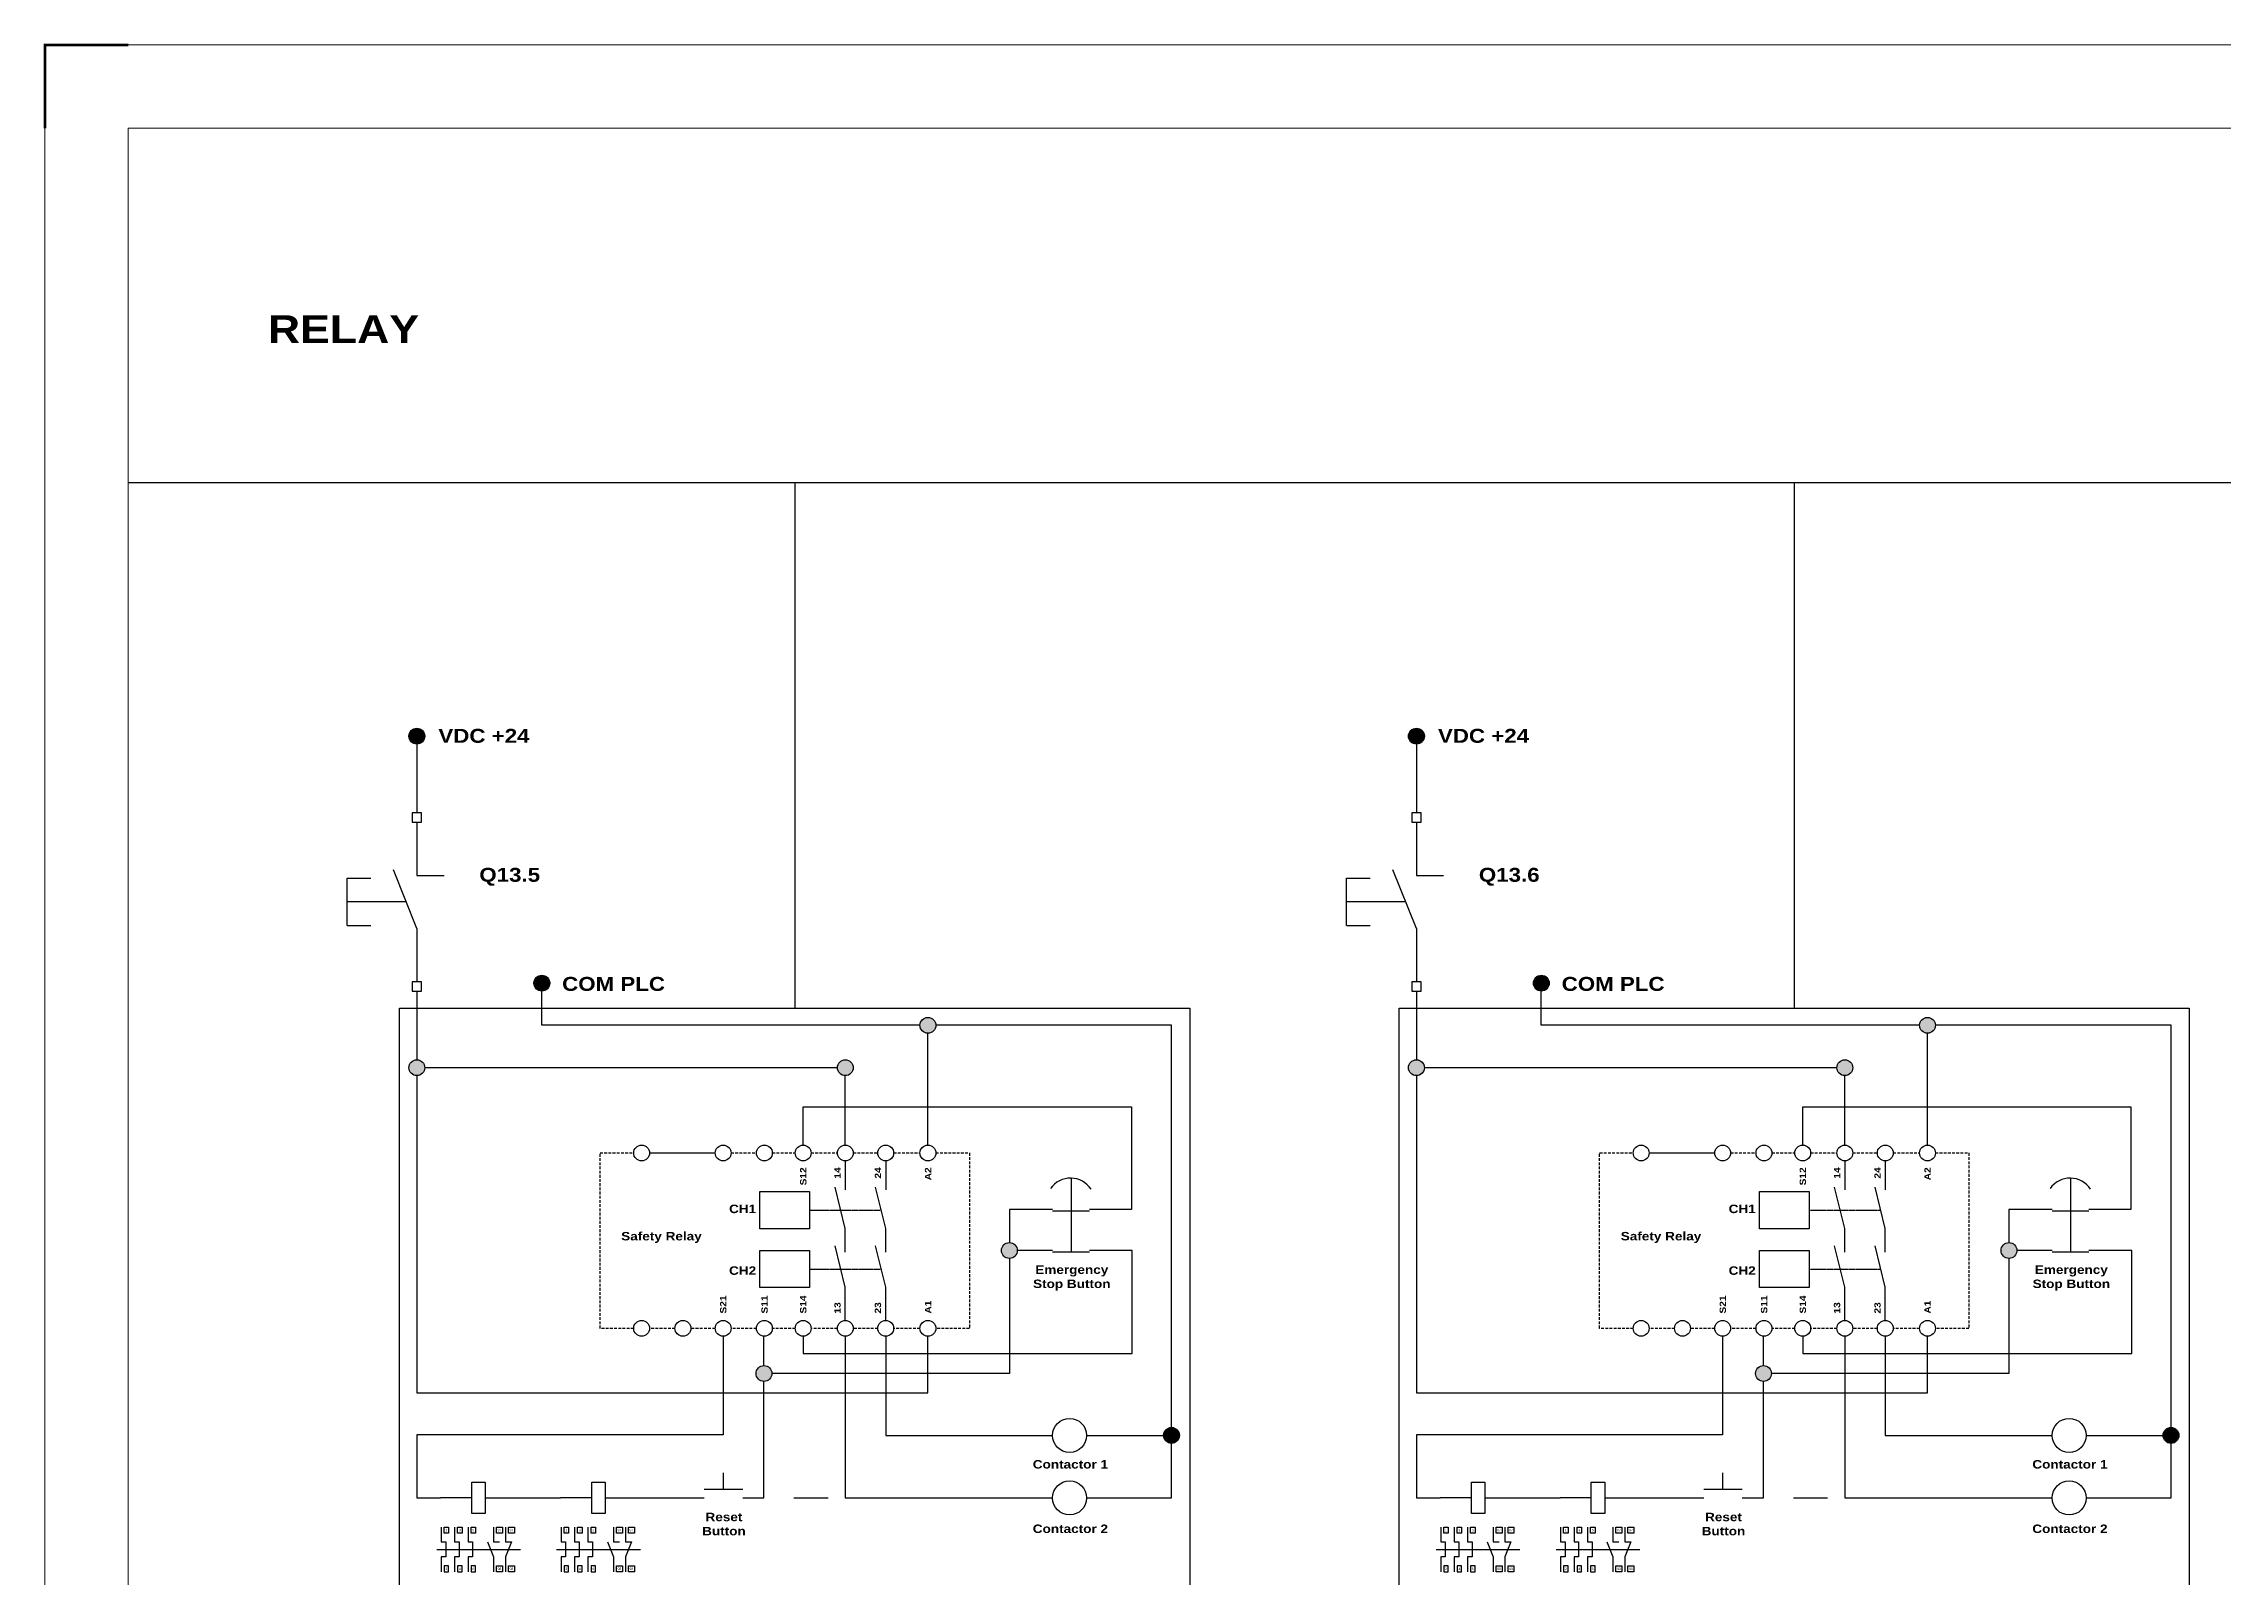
# Model space of a CAD drawing. Header units: centimetres. Extents: x -30014 to 38541, y 15960 to 46751.
# Drawn here: x 32258 to 36166, y 17728 to 20479 of the extents above; entities that cross this region are included whole.
import ezdxf
from ezdxf.enums import TextEntityAlignment as Align

# ---------------------------------------------------------------- set-up
doc = ezdxf.new("R2010")
doc.units = ezdxf.units.CM
doc.header["$MEASUREMENT"] = 0
doc.linetypes.add('CENTERX2', pattern=[4, 2.5, -0.5, 0.5, -0.5])
doc.linetypes.add('HIDDEN', pattern=[0.375, 0.25, -0.125])
doc.layers.add('Etiket-Line-L', color=7, linetype='Continuous')
doc.layers.add('EtIket-Line-S', color=2, linetype='Continuous')
doc.styles.add('Bold', font='ariblk.ttf', dxfattribs={"height": 25.4})
doc.styles.get("Standard").update_dxf_attribs({"font": 'arial.ttf'})

# ---------------------------------------------------------------- blocks, each defined once
blk = doc.blocks.new('x5 Out Line')
at = {"const_width": 0.3}
blk.add_lwpolyline([(9.65, 286.71), (0, 286.71), (0, 277.06)], dxfattribs=at)
at = {"lineweight": 15}
blk.add_lwpolyline([(395.8, 9.65), (395.8, 277.06), (9.65, 277.06), (9.65, 9.65)], close=True, dxfattribs=at)
at = {"layer": 'EtIket-Line-S', "lineweight": 9, "ltscale": 0.5}
blk.add_lwpolyline([(0, 0), (405.45, 0), (405.45, 286.71), (0, 286.71)], close=True, dxfattribs=at)

msp = doc.modelspace()

# ---------------------------------------------------------------- hatches: boundary and pattern name
at = {"ltscale": 50}
h = msp.add_hatch(color=256, dxfattribs=at)
h.dxf.hatch_style = 1
h.paths.add_polyline_path([(32941.4, 19237.4, 1), (32913, 19237.4, 1)])
h = msp.add_hatch(color=256, dxfattribs=at)
h.dxf.hatch_style = 1
h.paths.add_polyline_path([(34732.4, 19237.4, 1), (34704, 19237.4, 1)])
h = msp.add_hatch(color=256, dxfattribs=at)
h.dxf.hatch_style = 1
h.paths.add_polyline_path([(33136.8, 18794.7, 1), (33165.2, 18794.7, 1)])
h = msp.add_hatch(color=256, dxfattribs=at)
h.dxf.hatch_style = 1
h.paths.add_polyline_path([(34927.8, 18794.7, 1), (34956.2, 18794.7, 1)])
at = {"ltscale": 25}
h = msp.add_hatch(color=256, dxfattribs=at)
h.dxf.hatch_style = 1
h.paths.add_polyline_path([(33857.1, 18719.3, 1), (33828.7, 18719.3, 1)])
h.paths.add_polyline_path([(33680.7, 18643.3, 1), (33709.1, 18643.3, 1)])
h.paths.add_polyline_path([(32913, 18643.3, 1), (32941.4, 18643.3, 1)])
h.paths.add_polyline_path([(33563.3, 18095.2, 1), (33534.9, 18095.2, 1)])
h.paths.add_polyline_path([(34003.1, 18315.8, 1), (33974.7, 18315.8, 1)])
h = msp.add_hatch(color=256, dxfattribs=at)
h.dxf.hatch_style = 1
h.paths.add_polyline_path([(35648.1, 18719.3, 1), (35619.7, 18719.3, 1)])
h.paths.add_polyline_path([(35471.7, 18643.3, 1), (35500.1, 18643.3, 1)])
h.paths.add_polyline_path([(34704, 18643.3, 1), (34732.4, 18643.3, 1)])
h.paths.add_polyline_path([(35354.3, 18095.2, 1), (35325.9, 18095.2, 1)])
h.paths.add_polyline_path([(35794.1, 18315.8, 1), (35765.7, 18315.8, 1)])
at = {"ltscale": 50}
h = msp.add_hatch(color=256, dxfattribs=at)
h.dxf.hatch_style = 1
h.paths.add_polyline_path([(34265.1, 17984.4, 1), (34293.5, 17984.4, 1)])
h = msp.add_hatch(color=256, dxfattribs=at)
h.dxf.hatch_style = 1
h.paths.add_polyline_path([(36056.1, 17984.4, 1), (36084.5, 17984.4, 1)])

# ---------------------------------------------------------------- linework, layer by layer
at = {"color": 146, "ltscale": 50, "true_color": 0x105689}
for p, q in [((32410.2, 19691.8), (33007.2, 19691.8)), ((33007.2, 19691.8), (33604.2, 19691.8)), ((33604.2, 19691.8), (34201.2, 19691.8)), ((33604.2, 19691.8), (33604.2, 18749.9)), ((34201.2, 19691.8), (34798.2, 19691.8)), ((34798.2, 19691.8), (35395.2, 19691.8)), ((35395.2, 19691.8), (35992.2, 19691.8)), ((35395.2, 19691.8), (35395.2, 18749.9)), ((35992.2, 19691.8), (36589.2, 19691.8))]:
    msp.add_line(p, q, dxfattribs=at)
at = {"ltscale": 50}
for p, q in [((32927.2, 19223.2), (32927.2, 19100.2)), ((34718.2, 19223.2), (34718.2, 19100.2)), ((32927.2, 19083.2), (32927.2, 18988)), ((34718.2, 19083.2), (34718.2, 18988)), ((32927.2, 18892.7), (32927.2, 18797.5)), ((34718.2, 18892.7), (34718.2, 18797.5)), ((32927.2, 18780.5), (32927.2, 18657.5)), ((33151, 18719.3), (33151, 18780.5)), ((34718.2, 18780.5), (34718.2, 18657.5)), ((34942, 18719.3), (34942, 18780.5)), ((33828.7, 18719.3), (33151, 18719.3)), ((34279.3, 18719.3), (33857.1, 18719.3)), ((34279.3, 17998.6), (34279.3, 18719.3)), ((35619.7, 18719.3), (34942, 18719.3)), ((36070.3, 18719.3), (35648.1, 18719.3)), ((36070.3, 17998.6), (36070.3, 18719.3)), ((33842.9, 18504.7), (33842.9, 18705.1)), ((35633.9, 18504.7), (35633.9, 18705.1)), ((33680.7, 18643.3), (32941.4, 18643.3)), ((35471.7, 18643.3), (34732.4, 18643.3)), ((32927.2, 18629.1), (32927.2, 18060.6)), ((33694.9, 18504.7), (33694.9, 18629.1)), ((34718.2, 18629.1), (34718.2, 18060.6)), ((35485.9, 18504.7), (35485.9, 18629.1)), ((33619.4, 18504.7), (33619.4, 18573.1)), ((33619.4, 18573.1), (34207.4, 18573.1)), ((34207.4, 18573.1), (34207.4, 18389.4)), ((35410.4, 18504.7), (35410.4, 18573.1)), ((35410.4, 18573.1), (35998.4, 18573.1)), ((35998.4, 18573.1), (35998.4, 18389.4)), ((33694.9, 18476.3), (33694.9, 18424.3)), ((33767.3, 18476.3), (33767.3, 18424.3)), ((34099.3, 18445.4), (34099.3, 18313.2)), ((35485.9, 18476.3), (35485.9, 18424.3)), ((35558.3, 18476.3), (35558.3, 18424.3)), ((35890.3, 18445.4), (35890.3, 18313.2)), ((33694.9, 18355.3), (33676.4, 18429.4)), ((33767.3, 18355.3), (33748.9, 18429.4)), ((35485.9, 18355.3), (35467.4, 18429.4)), ((35558.3, 18355.3), (35539.9, 18429.4)), ((34066.3, 18389.4), (33988.9, 18389.4)), ((33988.9, 18389.4), (33988.9, 18330)), ((34207.4, 18389.4), (34132.2, 18389.4)), ((35857.3, 18389.4), (35779.9, 18389.4)), ((35779.9, 18389.4), (35779.9, 18330)), ((35998.4, 18389.4), (35923.2, 18389.4)), ((33694.9, 18312.7), (33694.9, 18355.3)), ((33767.3, 18312.7), (33767.3, 18355.3)), ((35485.9, 18312.7), (35485.9, 18355.3)), ((35558.3, 18312.7), (35558.3, 18355.3)), ((33694.9, 18249.8), (33676.4, 18323.9)), ((33767.3, 18249.8), (33748.9, 18323.9)), ((33988.9, 18301.6), (33988.9, 18095.2)), ((34066.3, 18315.8), (34003.1, 18315.8)), ((34208.8, 18315.8), (34132.2, 18315.8)), ((34208.8, 18131), (34208.8, 18315.8)), ((35485.9, 18249.8), (35467.4, 18323.9)), ((35558.3, 18249.8), (35539.9, 18323.9)), ((35779.9, 18301.6), (35779.9, 18095.2)), ((35857.3, 18315.8), (35794.1, 18315.8)), ((35999.8, 18315.8), (35923.2, 18315.8)), ((35999.8, 18131), (35999.8, 18315.8)), ((33694.9, 18190.4), (33694.9, 18249.8)), ((33767.3, 18190.4), (33767.3, 18249.8)), ((35485.9, 18190.4), (35485.9, 18249.8)), ((35558.3, 18190.4), (35558.3, 18249.8)), ((33475.9, 18162), (33475.9, 17985.4)), ((33549.1, 18109.4), (33549.1, 18162)), ((33619.4, 18162), (33619.4, 18131)), ((33619.4, 18131), (33694.9, 18131)), ((33694.9, 18162), (33694.9, 18131)), ((33694.9, 18131), (34208.8, 18131)), ((33694.9, 18131), (33694.9, 17872.3)), ((33767.3, 18162), (33767.3, 17984.4)), ((33842.9, 18060.6), (33842.9, 18162)), ((35266.9, 18162), (35266.9, 17985.4)), ((35340.1, 18109.4), (35340.1, 18162)), ((35410.4, 18162), (35410.4, 18131)), ((35410.4, 18131), (35485.9, 18131)), ((35485.9, 18162), (35485.9, 18131)), ((35485.9, 18131), (35999.8, 18131)), ((35485.9, 18131), (35485.9, 17872.3)), ((35558.3, 18162), (35558.3, 17984.4)), ((35633.9, 18060.6), (35633.9, 18162)), ((33988.9, 18095.2), (33563.3, 18095.2)), ((35779.9, 18095.2), (35354.3, 18095.2)), ((32927.2, 18060.6), (33842.9, 18060.6)), ((33549.1, 17872.3), (33549.1, 18081)), ((34718.2, 18060.6), (35633.9, 18060.6)), ((35340.1, 17872.3), (35340.1, 18081)), ((33475.9, 17985.4), (32927.2, 17985.4)), ((32927.2, 17985.4), (32927.2, 17872.3)), ((33767.3, 17984.4), (34066.3, 17984.4)), ((34127.4, 17984.4), (34265.1, 17984.4)), ((35266.9, 17985.4), (34718.2, 17985.4)), ((34718.2, 17985.4), (34718.2, 17872.3)), ((35558.3, 17984.4), (35857.3, 17984.4)), ((35918.4, 17984.4), (36056.1, 17984.4)), ((34279.3, 17872.3), (34279.3, 17970.2)), ((36070.3, 17872.3), (36070.3, 17970.2)), ((33476.5, 17887.9), (33476.5, 17917.1)), ((35267.5, 17887.9), (35267.5, 17917.1)), ((32927.2, 17872.3), (32969.8, 17872.3)), ((33025.7, 17872.3), (32969.8, 17872.3)), ((33049.7, 17872.3), (33105.7, 17872.3)), ((33105.7, 17872.3), (33184.6, 17872.3)), ((33240.6, 17872.3), (33184.6, 17872.3)), ((33264.6, 17872.3), (33320.5, 17872.3)), ((33320.5, 17872.3), (33442, 17872.3)), ((33511, 17872.3), (33549.1, 17872.3)), ((33602.8, 17872.3), (33663.9, 17872.3)), ((33694.9, 17872.3), (34066.3, 17872.3)), ((34127.4, 17872.3), (34279.3, 17872.3)), ((34718.2, 17872.3), (34760.8, 17872.3)), ((34816.7, 17872.3), (34760.8, 17872.3)), ((34840.7, 17872.3), (34896.7, 17872.3)), ((34896.7, 17872.3), (34975.6, 17872.3)), ((35031.6, 17872.3), (34975.6, 17872.3)), ((35055.6, 17872.3), (35111.5, 17872.3)), ((35111.5, 17872.3), (35233, 17872.3)), ((35302, 17872.3), (35340.1, 17872.3)), ((35393.8, 17872.3), (35454.9, 17872.3)), ((35485.9, 17872.3), (35857.3, 17872.3)), ((35918.4, 17872.3), (36070.3, 17872.3)), ((33064.5, 17820.1), (33064.5, 17793.3)), ((33085.9, 17820.1), (33085.9, 17793.3)), ((33279.4, 17820.1), (33279.4, 17793.3)), ((33300.8, 17820.1), (33300.8, 17793.3)), ((34855.5, 17820.1), (34855.5, 17793.3)), ((34876.9, 17820.1), (34876.9, 17793.3)), ((35070.4, 17820.1), (35070.4, 17793.3)), ((35091.8, 17820.1), (35091.8, 17793.3)), ((32962.7, 17779.9), (33112.7, 17779.9)), ((33177.5, 17779.9), (33327.6, 17779.9)), ((34753.7, 17779.9), (34903.7, 17779.9)), ((34968.5, 17779.9), (35118.6, 17779.9)), ((33064.5, 17766.5), (33064.5, 17739.7)), ((33085.9, 17766.5), (33085.9, 17739.7)), ((33279.4, 17766.5), (33279.4, 17739.7)), ((33300.8, 17766.5), (33300.8, 17739.7)), ((34855.5, 17766.5), (34855.5, 17739.7)), ((34876.9, 17766.5), (34876.9, 17739.7)), ((35070.4, 17766.5), (35070.4, 17739.7)), ((35091.8, 17766.5), (35091.8, 17739.7))]:
    msp.add_line(p, q, dxfattribs=at)
at = {"ltscale": 500}
for p, q in [((32927.2, 18892.7), (32885.2, 18997.8)), ((34718.2, 18892.7), (34676.2, 18997.8)), ((32802, 18897.9), (32802, 18982.8)), ((32802, 18982.8), (32844.5, 18982.8)), ((32927.2, 18988), (32975.9, 18988)), ((34593, 18897.9), (34593, 18982.8)), ((34593, 18982.8), (34635.5, 18982.8)), ((34718.2, 18988), (34766.9, 18988)), ((32908.2, 18940.4), (32802, 18940.4)), ((34699.2, 18940.4), (34593, 18940.4)), ((32802, 18897.9), (32844.5, 18897.9)), ((34593, 18897.9), (34635.5, 18897.9))]:
    msp.add_line(p, q, dxfattribs=at)
at = {"linetype": 'CENTERX2'}
for p, q in [((33630.7, 18388), (33759.2, 18388)), ((35421.7, 18388), (35550.2, 18388)), ((33630.7, 18282.5), (33759.2, 18282.5)), ((35421.7, 18282.5), (35550.2, 18282.5))]:
    msp.add_line(p, q, dxfattribs=at)
at = {"ltscale": 500}
for points in [[(32918.7, 19083.2), (32935.7, 19083.2), (32935.7, 19100.2), (32918.7, 19100.2)], [(34709.7, 19083.2), (34726.7, 19083.2), (34726.7, 19100.2), (34709.7, 19100.2)], [(32918.7, 18780.5), (32935.7, 18780.5), (32935.7, 18797.5), (32918.7, 18797.5)], [(34709.7, 18780.5), (34726.7, 18780.5), (34726.7, 18797.5), (34709.7, 18797.5)]]:
    msp.add_lwpolyline(points, close=True, dxfattribs=at)
at = {"color": 6, "ltscale": 50}
for points in [[(32896.3, 18749.9), (34312.1, 18749.9), (34312.1, 17677.8), (32896.3, 17677.8)], [(34687.3, 18749.9), (36103.1, 18749.9), (36103.1, 17677.8), (34687.3, 17677.8)]]:
    msp.add_lwpolyline(points, close=True, dxfattribs=at)
at = {"linetype": 'HIDDEN', "ltscale": 20}
for points in [[(33315.7, 18176.2), (33255.5, 18176.2), (33255.5, 18490.5), (33315.7, 18490.5)], [(33490.2, 18490.5), (33535.7, 18490.5)], [(33564.1, 18490.5), (33605.2, 18490.5)], [(33633.6, 18490.5), (33680.7, 18490.5)], [(33709.1, 18490.5), (33753.1, 18490.5)], [(33781.5, 18490.5), (33828.7, 18490.5)], [(33857.1, 18490.5), (33917.1, 18490.5), (33917.1, 18176.2), (33857.1, 18176.2)], [(35106.7, 18176.2), (35046.5, 18176.2), (35046.5, 18490.5), (35106.7, 18490.5)], [(35281.2, 18490.5), (35326.7, 18490.5)], [(35355.1, 18490.5), (35396.2, 18490.5)], [(35424.6, 18490.5), (35471.7, 18490.5)], [(35500.1, 18490.5), (35544.1, 18490.5)], [(35572.5, 18490.5), (35619.7, 18490.5)], [(35648.1, 18490.5), (35708.1, 18490.5), (35708.1, 18176.2), (35648.1, 18176.2)], [(33389.7, 18176.2), (33344.1, 18176.2)], [(33461.7, 18176.2), (33418.1, 18176.2)], [(33535.7, 18176.2), (33490.2, 18176.2)], [(33605.2, 18176.2), (33564.1, 18176.2)], [(33680.7, 18176.2), (33633.6, 18176.2)], [(33753.1, 18176.2), (33709.1, 18176.2)], [(33828.7, 18176.2), (33781.5, 18176.2)], [(35180.7, 18176.2), (35135.1, 18176.2)], [(35252.7, 18176.2), (35209.1, 18176.2)], [(35326.7, 18176.2), (35281.2, 18176.2)], [(35396.2, 18176.2), (35355.1, 18176.2)], [(35471.7, 18176.2), (35424.6, 18176.2)], [(35544.1, 18176.2), (35500.1, 18176.2)], [(35619.7, 18176.2), (35572.5, 18176.2)]]:
    msp.add_lwpolyline(points, dxfattribs=at)
at = {"ltscale": 20}
for points in [[(33344.1, 18490.5), (33461.7, 18490.5)], [(35135.1, 18490.5), (35252.7, 18490.5)]]:
    msp.add_lwpolyline(points, dxfattribs=at)
at = {"ltscale": 50}
for points in [[(33541.8, 18421.3), (33630.7, 18421.3), (33630.7, 18354.8), (33541.8, 18354.8)], [(35332.8, 18421.3), (35421.7, 18421.3), (35421.7, 18354.8), (35332.8, 18354.8)], [(33541.8, 18315.7), (33630.7, 18315.7), (33630.7, 18249.3), (33541.8, 18249.3)], [(35332.8, 18315.7), (35421.7, 18315.7), (35421.7, 18249.3), (35332.8, 18249.3)], [(33025.7, 17844.3), (33025.7, 17900.3), (33049.7, 17900.3), (33049.7, 17844.3)], [(33240.6, 17844.3), (33240.6, 17900.3), (33264.6, 17900.3), (33264.6, 17844.3)], [(34816.7, 17844.3), (34816.7, 17900.3), (34840.7, 17900.3), (34840.7, 17844.3)], [(35031.6, 17844.3), (35031.6, 17900.3), (35055.6, 17900.3), (35055.6, 17844.3)], [(32976.1, 17820.1), (32984.1, 17820.1), (32984.1, 17809.4), (32976.1, 17809.4)], [(33000.2, 17820.1), (33008.2, 17820.1), (33008.2, 17809.4), (33000.2, 17809.4)], [(33024.3, 17820.1), (33032.3, 17820.1), (33032.3, 17809.4), (33024.3, 17809.4)], [(33069.9, 17820.1), (33080.6, 17820.1), (33080.6, 17809.4), (33069.9, 17809.4)], [(33091.3, 17820.1), (33102, 17820.1), (33102, 17809.4), (33091.3, 17809.4)], [(33190.9, 17820.1), (33199, 17820.1), (33199, 17809.4), (33190.9, 17809.4)], [(33215.1, 17820.1), (33223.1, 17820.1), (33223.1, 17809.4), (33215.1, 17809.4)], [(33239.2, 17820.1), (33247.2, 17820.1), (33247.2, 17809.4), (33239.2, 17809.4)], [(33284.7, 17820.1), (33295.4, 17820.1), (33295.4, 17809.4), (33284.7, 17809.4)], [(33306.1, 17820.1), (33316.9, 17820.1), (33316.9, 17809.4), (33306.1, 17809.4)], [(34767.1, 17820.1), (34775.1, 17820.1), (34775.1, 17809.4), (34767.1, 17809.4)], [(34791.2, 17820.1), (34799.2, 17820.1), (34799.2, 17809.4), (34791.2, 17809.4)], [(34815.3, 17820.1), (34823.3, 17820.1), (34823.3, 17809.4), (34815.3, 17809.4)], [(34860.9, 17820.1), (34871.6, 17820.1), (34871.6, 17809.4), (34860.9, 17809.4)], [(34882.3, 17820.1), (34893, 17820.1), (34893, 17809.4), (34882.3, 17809.4)], [(34981.9, 17820.1), (34990, 17820.1), (34990, 17809.4), (34981.9, 17809.4)], [(35006.1, 17820.1), (35014.1, 17820.1), (35014.1, 17809.4), (35006.1, 17809.4)], [(35030.2, 17820.1), (35038.2, 17820.1), (35038.2, 17809.4), (35030.2, 17809.4)], [(35075.7, 17820.1), (35086.4, 17820.1), (35086.4, 17809.4), (35075.7, 17809.4)], [(35097.1, 17820.1), (35107.9, 17820.1), (35107.9, 17809.4), (35097.1, 17809.4)], [(32976.1, 17739.7), (32984.1, 17739.7), (32984.1, 17750.4), (32976.1, 17750.4)], [(33000.2, 17739.7), (33008.2, 17739.7), (33008.2, 17750.4), (33000.2, 17750.4)], [(33024.3, 17739.7), (33032.3, 17739.7), (33032.3, 17750.4), (33024.3, 17750.4)], [(33069.9, 17750.4), (33080.6, 17750.4), (33080.6, 17739.7), (33069.9, 17739.7)], [(33091.3, 17750.4), (33102, 17750.4), (33102, 17739.7), (33091.3, 17739.7)], [(33190.9, 17739.7), (33199, 17739.7), (33199, 17750.4), (33190.9, 17750.4)], [(33215.1, 17739.7), (33223.1, 17739.7), (33223.1, 17750.4), (33215.1, 17750.4)], [(33239.2, 17739.7), (33247.2, 17739.7), (33247.2, 17750.4), (33239.2, 17750.4)], [(33284.7, 17750.4), (33295.4, 17750.4), (33295.4, 17739.7), (33284.7, 17739.7)], [(33306.1, 17750.4), (33316.9, 17750.4), (33316.9, 17739.7), (33306.1, 17739.7)], [(34767.1, 17739.7), (34775.1, 17739.7), (34775.1, 17750.4), (34767.1, 17750.4)], [(34791.2, 17739.7), (34799.2, 17739.7), (34799.2, 17750.4), (34791.2, 17750.4)], [(34815.3, 17739.7), (34823.3, 17739.7), (34823.3, 17750.4), (34815.3, 17750.4)], [(34860.9, 17750.4), (34871.6, 17750.4), (34871.6, 17739.7), (34860.9, 17739.7)], [(34882.3, 17750.4), (34893, 17750.4), (34893, 17739.7), (34882.3, 17739.7)], [(34981.9, 17739.7), (34990, 17739.7), (34990, 17750.4), (34981.9, 17750.4)], [(35006.1, 17739.7), (35014.1, 17739.7), (35014.1, 17750.4), (35006.1, 17750.4)], [(35030.2, 17739.7), (35038.2, 17739.7), (35038.2, 17750.4), (35030.2, 17750.4)], [(35075.7, 17750.4), (35086.4, 17750.4), (35086.4, 17739.7), (35075.7, 17739.7)], [(35097.1, 17750.4), (35107.9, 17750.4), (35107.9, 17739.7), (35097.1, 17739.7)]]:
    msp.add_lwpolyline(points, close=True, dxfattribs=at)
for points in [[(34066.3, 18386.8), (34132.2, 18386.8)], [(35857.3, 18386.8), (35923.2, 18386.8)], [(34066.3, 18313.2), (34132.2, 18313.2)], [(35857.3, 18313.2), (35923.2, 18313.2)], [(33442, 17887.9), (33511, 17887.9)], [(35233, 17887.9), (35302, 17887.9)], [(33053.8, 17793.3), (33064.5, 17766.5)], [(33064.5, 17793.3), (33075.2, 17793.3)], [(33085.9, 17793.3), (33096.6, 17793.3), (33085.9, 17766.5)], [(33268.6, 17793.3), (33279.4, 17766.5)], [(33279.4, 17793.3), (33290.1, 17793.3)], [(33300.8, 17793.3), (33311.5, 17793.3), (33300.8, 17766.5)], [(34844.8, 17793.3), (34855.5, 17766.5)], [(34855.5, 17793.3), (34866.2, 17793.3)], [(34876.9, 17793.3), (34887.6, 17793.3), (34876.9, 17766.5)], [(35059.6, 17793.3), (35070.4, 17766.5)], [(35070.4, 17793.3), (35081.1, 17793.3)], [(35091.8, 17793.3), (35102.5, 17793.3), (35091.8, 17766.5)]]:
    msp.add_lwpolyline(points, dxfattribs=at)
at = {"color": 1, "ltscale": 50}
for points in [[(32970.7, 17820.1), (32970.7, 17793.3), (32978.8, 17793.3), (32978.8, 17766.5), (32970.7, 17766.5), (32970.7, 17739.7)], [(32994.8, 17820.1), (32994.8, 17793.3), (33002.9, 17793.3), (33002.9, 17766.5), (32994.8, 17766.5), (32994.8, 17739.7)], [(33019, 17820.1), (33019, 17793.3), (33027, 17793.3), (33027, 17766.5), (33019, 17766.5), (33019, 17739.7)], [(33185.6, 17820.1), (33185.6, 17793.3), (33193.6, 17793.3), (33193.6, 17766.5), (33185.6, 17766.5), (33185.6, 17739.7)], [(33209.7, 17820.1), (33209.7, 17793.3), (33217.7, 17793.3), (33217.7, 17766.5), (33209.7, 17766.5), (33209.7, 17739.7)], [(33233.8, 17820.1), (33233.8, 17793.3), (33241.8, 17793.3), (33241.8, 17766.5), (33233.8, 17766.5), (33233.8, 17739.7)], [(34761.7, 17820.1), (34761.7, 17793.3), (34769.8, 17793.3), (34769.8, 17766.5), (34761.7, 17766.5), (34761.7, 17739.7)], [(34785.8, 17820.1), (34785.8, 17793.3), (34793.9, 17793.3), (34793.9, 17766.5), (34785.8, 17766.5), (34785.8, 17739.7)], [(34810, 17820.1), (34810, 17793.3), (34818, 17793.3), (34818, 17766.5), (34810, 17766.5), (34810, 17739.7)], [(34976.6, 17820.1), (34976.6, 17793.3), (34984.6, 17793.3), (34984.6, 17766.5), (34976.6, 17766.5), (34976.6, 17739.7)], [(35000.7, 17820.1), (35000.7, 17793.3), (35008.7, 17793.3), (35008.7, 17766.5), (35000.7, 17766.5), (35000.7, 17739.7)], [(35024.8, 17820.1), (35024.8, 17793.3), (35032.8, 17793.3), (35032.8, 17766.5), (35024.8, 17766.5), (35024.8, 17739.7)]]:
    msp.add_lwpolyline(points, dxfattribs=at)
at = {"ltscale": 20}
for centre, radius in [((32927.2, 19237.4), 14.2), ((34718.2, 19237.4), 14.2), ((33151, 18794.7), 14.2), ((34942, 18794.7), 14.2), ((33842.9, 18719.3), 14.2), ((35633.9, 18719.3), 14.2), ((32927.2, 18643.3), 14.2), ((33694.9, 18643.3), 14.2), ((34718.2, 18643.3), 14.2), ((35485.9, 18643.3), 14.2), ((33329.9, 18490.5), 14.2), ((33475.9, 18490.5), 14.2), ((33549.9, 18490.5), 14.2), ((33619.4, 18490.5), 14.2), ((33694.9, 18490.5), 14.2), ((33767.3, 18490.5), 14.2), ((33842.9, 18490.5), 14.2), ((35120.9, 18490.5), 14.2), ((35266.9, 18490.5), 14.2), ((35340.9, 18490.5), 14.2), ((35410.4, 18490.5), 14.2), ((35485.9, 18490.5), 14.2), ((35558.3, 18490.5), 14.2), ((35633.9, 18490.5), 14.2), ((33988.9, 18315.8), 14.2), ((35779.9, 18315.8), 14.2), ((33329.9, 18176.2), 14.2), ((33403.9, 18176.2), 14.2), ((33475.9, 18176.2), 14.2), ((33549.9, 18176.2), 14.2), ((33619.4, 18176.2), 14.2), ((33694.9, 18176.2), 14.2), ((33767.3, 18176.2), 14.2), ((33842.9, 18176.2), 14.2), ((35120.9, 18176.2), 14.2), ((35194.9, 18176.2), 14.2), ((35266.9, 18176.2), 14.2), ((35340.9, 18176.2), 14.2), ((35410.4, 18176.2), 14.2), ((35485.9, 18176.2), 14.2), ((35558.3, 18176.2), 14.2), ((35633.9, 18176.2), 14.2), ((33549.1, 18095.2), 14.2), ((35340.1, 18095.2), 14.2), ((34096.8, 17984.4), 30.5), ((35887.8, 17984.4), 30.5), ((34279.3, 17984.4), 14.2), ((36070.3, 17984.4), 14.2), ((34096.8, 17872.3), 30.5), ((35887.8, 17872.3), 30.5)]:
    msp.add_circle(centre, radius, dxfattribs=at)
at = {"ltscale": 50}
for centre in [(34098.5, 18401.6), (35889.5, 18401.6)]:
    msp.add_arc(centre, 43.8, 32.9231, 145.0685, dxfattribs=at)

# ---------------------------------------------------------------- block references
at = {"layer": 'Etiket-Line-L', "lineweight": 0, "xscale": 15.48351216233742, "yscale": 15.48351216233742, "zscale": 15.48351216233742}
msp.add_blockref('x5 Out Line', (32260.7, 16037), dxfattribs=at)

# ---------------------------------------------------------------- texts
at = {"ltscale": 500, "style": 'Bold'}
msp.add_text('RELAY', height=50, dxfattribs=at).set_placement((32660.2, 19941.8))
at = {"ltscale": 50, "style": 'Bold'}
for s, p in [('VDC +24', (33047.4, 19250.6)), ('VDC +24', (34838.4, 19250.6)), ('Q13.5', (33093.5, 19001.5)), ('Q13.6', (34884.5, 19001.5)), ('COM PLC', (33279.6, 18806)), ('COM PLC', (35070.6, 18806))]:
    msp.add_text(s, height=25, dxfattribs=at).set_placement(p, align=Align.TOP_CENTER)
at = {"ltscale": 500}
for s, p in [('1', (32980.1, 17814.7)), ('3', (33004.2, 17814.7)), ('5', (33028.3, 17814.7)), ('97', (33075.2, 17814.7)), ('97', (33096.6, 17814.7)), ('1', (33195, 17814.7)), ('3', (33219.1, 17814.7)), ('5', (33243.2, 17814.7)), ('97', (33290.1, 17814.7)), ('97', (33311.5, 17814.7)), ('1', (34771.1, 17814.7)), ('3', (34795.2, 17814.7)), ('5', (34819.3, 17814.7)), ('97', (34866.2, 17814.7)), ('97', (34887.6, 17814.7)), ('1', (34986, 17814.7)), ('3', (35010.1, 17814.7)), ('5', (35034.2, 17814.7)), ('97', (35081.1, 17814.7)), ('97', (35102.5, 17814.7)), ('2', (32980.1, 17745.1)), ('4', (33004.2, 17745.1)), ('6', (33028.3, 17745.1)), ('98', (33075.2, 17745.1)), ('98', (33096.6, 17745.1)), ('2', (33195, 17745.1)), ('4', (33219.1, 17745.1)), ('6', (33243.2, 17745.1)), ('98', (33290.1, 17745.1)), ('98', (33311.5, 17745.1)), ('2', (34771.1, 17745.1)), ('4', (34795.2, 17745.1)), ('6', (34819.3, 17745.1)), ('98', (34866.2, 17745.1)), ('98', (34887.6, 17745.1)), ('2', (34986, 17745.1)), ('4', (35010.1, 17745.1)), ('6', (35034.2, 17745.1)), ('98', (35081.1, 17745.1)), ('98', (35102.5, 17745.1))]:
    msp.add_text(s, height=4.29, dxfattribs=at).set_placement(p, align=Align.MIDDLE_CENTER)
at = {"ltscale": 50, "char_height": 11.38, "rotation": 90, "style": 'Bold'}
for s, insert, width, attachment_point in [('S12', (33619.6, 18464.8), 30.752, 6), ('14', (33680.9, 18464.8), 30.752, 6), ('24', (33753.4, 18464.8), 30.752, 6), ('A2', (33843.1, 18464.8), 30.752, 6), ('S12', (35410.6, 18464.8), 30.752, 6), ('14', (35471.9, 18464.8), 30.752, 6), ('24', (35544.4, 18464.8), 30.752, 6), ('A2', (35634.1, 18464.8), 30.752, 6), ('S21', (33476.2, 18202.7), 145.574, 4), ('S11', (33550.2, 18202.7), 145.574, 4), ('S14', (33619.6, 18202.7), 145.574, 4), ('13', (33680.9, 18202.7), 145.574, 4), ('23', (33753.4, 18202.7), 145.574, 4), ('A1', (33843.1, 18202.7), 145.574, 4), ('S21', (35267.2, 18202.7), 145.574, 4), ('S11', (35341.2, 18202.7), 145.574, 4), ('S14', (35410.6, 18202.7), 145.574, 4), ('13', (35471.9, 18202.7), 145.574, 4), ('23', (35544.4, 18202.7), 145.574, 4), ('A1', (35634.1, 18202.7), 145.574, 4)]:
    msp.add_mtext(s, dxfattribs=dict(at, insert=insert, width=width, attachment_point=attachment_point))
at = {"ltscale": 50, "style": 'Bold'}
for s, insert, char_height, width, attachment_point in [('CH1', (33486.6, 18390.2), 15.18, 145.574, 4), ('CH1', (35277.6, 18390.2), 15.18, 145.574, 4), ('Safety Relay', (33293.3, 18339.1), 15.175, 145.574, 4), ('Safety Relay', (35084.3, 18339.1), 15.175, 145.574, 4), ('CH2', (33486.6, 18279.6), 15.18, 145.574, 4), ('Emergency Stop Button', (34100.7, 18266.4), 15.175, 145.574, 5), ('CH2', (35277.6, 18279.6), 15.18, 145.574, 4), ('Emergency Stop Button', (35891.7, 18266.4), 15.175, 145.574, 5), ('Contactor 1', (34098.2, 17932.4), 15.175, 145.574, 5), ('Contactor 1', (35889.2, 17932.4), 15.175, 145.574, 5), ('Reset Button', (33477.4, 17825.4), 15.175, 85.276, 5), ('Contactor 2', (34098.2, 17816.9), 15.175, 145.574, 5), ('Reset Button', (35268.4, 17825.4), 15.175, 85.276, 5), ('Contactor 2', (35889.2, 17816.9), 15.175, 145.574, 5)]:
    msp.add_mtext(s, dxfattribs=dict(at, insert=insert, char_height=char_height, width=width, attachment_point=attachment_point))

doc.saveas('drawing.dxf')
